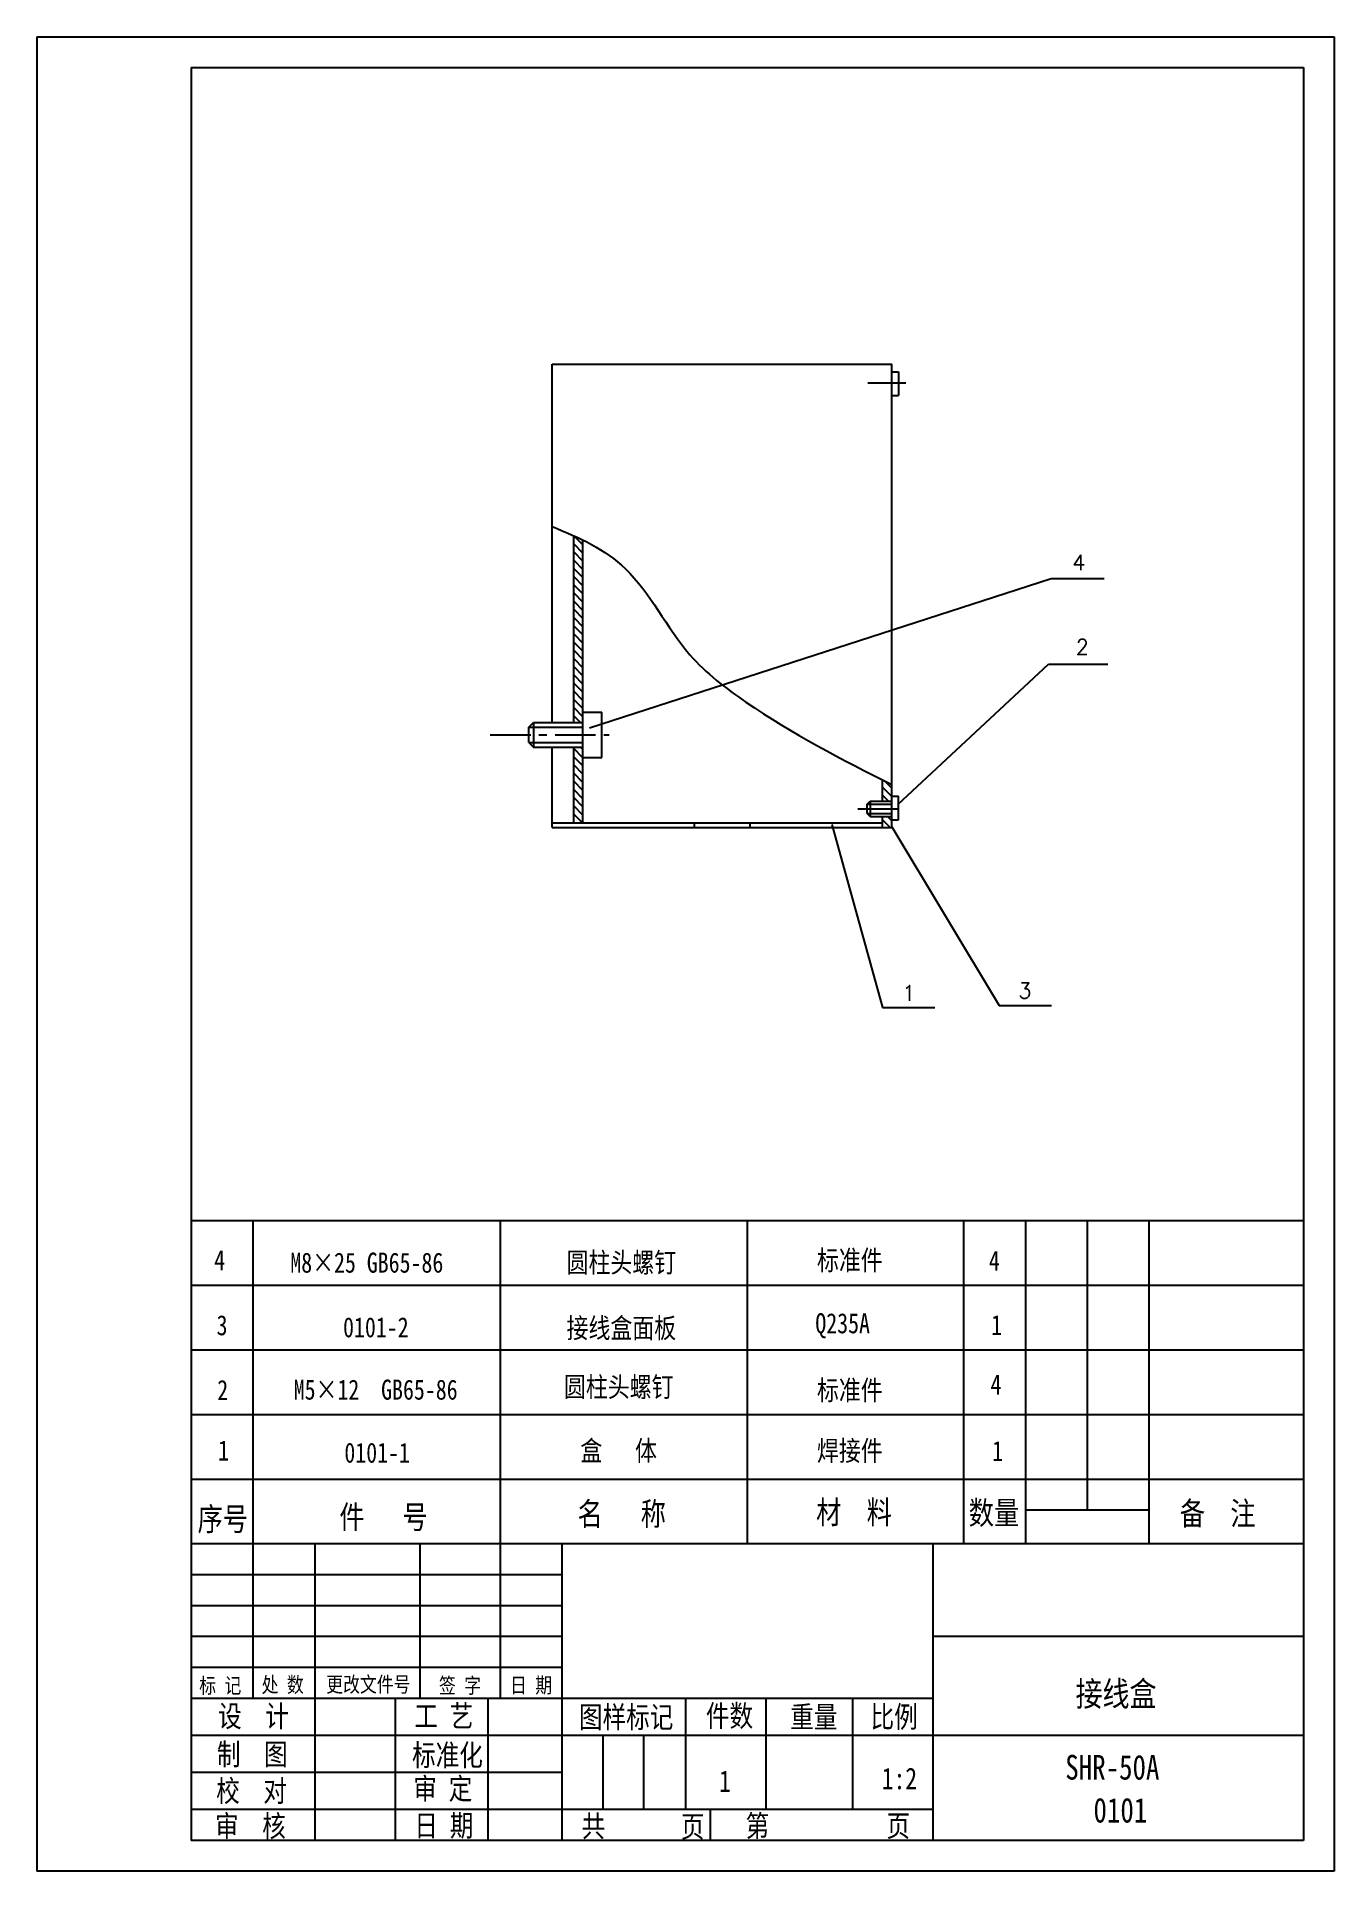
# Model space of a CAD drawing. Extents: x 399 to 819, y -183 to 411.
import ezdxf

# ---------------------------------------------------------------- set-up
doc = ezdxf.new("R2010")
doc.units = 0
doc.header["$LTSCALE"] = 10.5
doc.header["$MEASUREMENT"] = 0
doc.linetypes.add('CENTER', pattern=[2, 1.25, -0.25, 0.25, -0.25])
doc.layers.get('0').update_dxf_attribs({"color": 2, "linetype": 'CONTINUOUS'})
doc.layers.add('PART', color=3, linetype='CONTINUOUS')
doc.layers.add('SMPEN_THICK', color=7, linetype='CONTINUOUS')
doc.styles.add('HZDX', font='', dxfattribs={"width": 0.8, "height": 7.5})
doc.styles.get("Standard").update_dxf_attribs({"font": 'txt', "height": 3.75, "bigfont": 'hzfs'})
doc.styles.get('HZDX').set_extended_font_data('SimSun')
pattern_1 = [(135, (0, 61.3463), (-1.325825, -1.325825), [])]

msp = doc.modelspace()

# ---------------------------------------------------------------- hatches: boundary and pattern name
at = {"layer": 'SMPEN_THICK'}
h = msp.add_hatch(dxfattribs=at)
h.set_pattern_fill('ANSI31', color=256, scale=15, angle=90, style=0)
h.set_pattern_definition(pattern_1)
h.paths.add_polyline_path([(576.01, 180.86), (573.01, 180.86), (573.01, 156.36), (576.01, 156.36)])
edge = h.paths.add_edge_path()
edge.add_spline(control_points=[(576.01, 247.91), (575.03, 248.4), (574.03, 248.87), (573.01, 249.33)], knot_values=[16.050266, 16.050266, 16.050266, 16.050266, 19.338517, 19.338517, 19.338517, 19.338517], degree=3, periodic=0)
edge.add_line((573.01, 249.33), (573.01, 188.86))
edge.add_line((573.01, 188.86), (576.01, 188.86))
edge.add_line((576.01, 188.86), (576.01, 247.91))
h = msp.add_hatch(dxfattribs=at)
h.set_pattern_fill('ANSI31', color=256, scale=15, angle=90, style=0)
h.set_pattern_definition(pattern_1)
h.paths.add_polyline_path([(673.01, 154.86), (676.01, 154.86), (676.01, 158.36), (673.01, 158.36)])
edge = h.paths.add_edge_path()
edge.add_line((673.01, 163.36), (676.01, 163.36))
edge.add_line((676.01, 163.36), (676.01, 168.76))
edge.add_spline(control_points=[(676.01, 168.76), (675.01, 169.26), (674.01, 169.75), (673.01, 170.25)], knot_values=[145.733637, 145.733637, 145.733637, 145.733637, 149.078859, 149.078859, 149.078859, 149.078859], degree=3, periodic=0)
edge.add_line((673.01, 170.25), (673.01, 163.36))

# ---------------------------------------------------------------- linework, layer by layer
at = {"layer": 'PART', "linetype": 'Continuous'}
for p, q in [((399.2, 410.89), (819.2, 410.89)), ((399.2, 410.89), (399.2, -183.11)), ((819.2, 410.89), (819.2, -183.11)), ((809.2, 27.46), (449.2, 27.46)), ((469.2, 27.46), (469.2, -77.11)), ((549.2, 27.46), (549.2, -77.11)), ((629.2, 27.46), (629.2, -77.11)), ((699.2, 27.46), (699.2, -77.11)), ((719.2, 27.46), (719.2, -77.11)), ((739.2, 27.46), (739.2, -66.2)), ((759.2, 27.46), (759.2, -77.11)), ((809.2, 6.54), (449.2, 6.54)), ((809.2, -14.37), (449.2, -14.37)), ((809.2, -35.28), (449.2, -35.28)), ((809.2, -56.2), (449.2, -56.2)), ((759.2, -66.2), (719.2, -66.2)), ((809.2, -77.11), (449.2, -77.11)), ((469.2, -77.11), (469.2, -127.11)), ((489.2, -77.11), (489.2, -173.11)), ((523.2, -77.11), (523.2, -127.11)), ((549.2, -77.11), (549.2, -127.11)), ((569.2, -77.11), (569.2, -173.11)), ((689.2, -77.11), (689.2, -173.11)), ((809.2, -107.11), (689.2, -107.11)), ((515.2, -127.11), (515.2, -173.11)), ((545.2, -127.11), (545.2, -173.11)), ((609.2, -127.11), (609.2, -163.11)), ((635.2, -127.11), (635.2, -163.11)), ((663.2, -127.11), (663.2, -163.11)), ((582.4, -139.11), (582.4, -163.11)), ((595.6, -139.11), (595.6, -163.11)), ((809.2, -139.11), (689.2, -139.11)), ((617.2, -163.11), (617.2, -173.11)), ((819.2, -183.11), (399.2, -183.11))]:
    msp.add_line(p, q, dxfattribs=at)
at = {"layer": 'PART', "color": 7, "linetype": 'CENTER'}
for p, q in [((668.25, 298.86), (680.47, 298.86)), ((545.97, 184.86), (584.45, 184.86)), ((665, 160.86), (680.1, 160.86))]:
    msp.add_line(p, q, dxfattribs=at)
at = {"layer": 'SMPEN_THICK', "color": 5}
for p, q in [((449.2, 400.89), (809.2, 400.89)), ((449.2, 400.89), (449.2, -173.11)), ((809.2, 400.89), (809.2, -173.11)), ((566.01, 304.86), (676.01, 304.86)), ((566.01, 188.86), (566.01, 304.86)), ((676.01, 154.86), (676.01, 304.86)), ((676.01, 302.36), (678.17, 302.36)), ((678.17, 302.36), (678.17, 294.77)), ((676.01, 294.77), (678.17, 294.77)), ((573.01, 188.86), (573.01, 249.33)), ((576.01, 156.36), (576.01, 247.91)), ((576.01, 192.21), (582.11, 192.21)), ((582.11, 177.5), (582.11, 192.21)), ((558.51, 187.36), (560.01, 188.86)), ((558.51, 182.36), (558.51, 187.36)), ((560.01, 188.86), (576.01, 188.86)), ((558.51, 182.36), (560.01, 180.86)), ((560.01, 180.86), (576.01, 180.86)), ((566.01, 154.86), (566.01, 180.86)), ((573.01, 156.36), (573.01, 180.86)), ((576.01, 177.5), (582.11, 177.5)), ((673.01, 163.36), (673.01, 170.25)), ((668.01, 162.36), (669.01, 163.36)), ((668.01, 159.36), (668.01, 162.36)), ((669.01, 163.36), (676.01, 163.36)), ((676.01, 164.94), (678.17, 164.94)), ((678.17, 157.35), (678.17, 164.94)), ((566.01, 156.36), (673.01, 156.36)), ((566.01, 154.86), (676.01, 154.86)), ((612.01, 156.36), (612.01, 154.86)), ((630.01, 156.36), (630.01, 154.86)), ((668.01, 159.36), (669.01, 158.36)), ((669.01, 158.36), (676.01, 158.36)), ((673.01, 154.86), (673.01, 158.36)), ((676.01, 157.35), (678.17, 157.35)), ((809.2, -173.11), (449.2, -173.11))]:
    msp.add_line(p, q, dxfattribs=at)
at = {"layer": 'SMPEN_THICK'}
for p, q in [((578.09, 187.07), (727.6, 235.48)), ((727.6, 235.48), (744.66, 235.48)), ((677.93, 162.31), (726.74, 207.77)), ((726.74, 207.77), (745.94, 207.77)), ((558.51, 187.36), (576.01, 187.36)), ((560.01, 188.86), (560.01, 180.86)), ((558.51, 182.36), (576.01, 182.36)), ((668.01, 162.36), (676.01, 162.36)), ((669.01, 163.36), (669.01, 158.36)), ((656.55, 155.77), (672.97, 96.58)), ((668.01, 159.36), (676.01, 159.36)), ((676.01, 155.09), (710.74, 97.23)), ((672.97, 96.58), (689.93, 96.58)), ((710.74, 97.23), (727.69, 97.23)), ((569.2, -87.11), (449.2, -87.11)), ((569.2, -97.11), (449.2, -97.11)), ((569.2, -107.11), (449.2, -107.11)), ((569.2, -117.11), (449.2, -117.11)), ((689.2, -127.11), (449.2, -127.11)), ((689.2, -139.11), (449.2, -139.11)), ((569.2, -151.11), (449.2, -151.11)), ((689.2, -163.11), (449.2, -163.11))]:
    msp.add_line(p, q, dxfattribs=at)
msp.add_open_spline([(566.01, 252.26), (574.85, 248.81), (593.83, 239.81), (606.47, 211.91), (636.75, 188.88), (659.77, 176.78), (676.01, 168.76)], degree=3, knots=[8.644395, 8.644395, 8.644395, 8.644395, 36.186475, 71.049791, 94.800973, 149.078859, 149.078859, 149.078859, 149.078859], dxfattribs=at)

# ---------------------------------------------------------------- texts
at = {"color": 2, "linetype": 'ByBlock', "char_height": 5, "attachment_point": 5}
for s, insert in [('4', (736.52, 240.68)), ('2', (737.64, 213.31)), ('1', (681.49, 101.22)), ('3', (719.04, 102.02))]:
    msp.add_mtext(s, dxfattribs=dict(at, insert=insert))
at = {"layer": 'SMPEN_THICK', "style": 'HZDX', "width": 0.8}
for s, height, p in [('4', 6.5, (456.63, 11.52)), ('圆柱头螺钉', 6.5, (570.7, 10.77)), ('标准件', 6.5, (651.75, 11.49)), ('M8×25 GB65-86', 6.5, (481.29, 10.71)), ('4', 6.5, (707.39, 11.35)), ('3', 6.5, (457.43, -9.55)), ('0101-2', 6.5, (498.36, -10.22)), ('接线盒面板', 6.5, (570.7, -10.45)), ('Q235A', 6.5, (651.22, -8.91)), ('1', 6.5, (708.14, -9.47)), ('圆柱头螺钉', 6.5, (569.86, -29.53)), ('标准件', 6.5, (651.75, -30.59)), ('4', 6.5, (707.9, -28.75)), ('2', 6.5, (457.63, -30.53)), ('M5×12  GB65-86', 6.5, (482.38, -30.4)), ('1', 6.5, (457.89, -50.11)), ('0101-1', 6.5, (498.78, -50.82)), ('盒   体', 6.5, (575.16, -50.17)), ('焊接件', 6.5, (651.75, -50.18)), ('1', 6.5, (708.44, -50.27)), ('序号', 7.5, (451.26, -72.81)), ('件   号', 7.5, (497.16, -72.16)), ('名   称', 7.5, (574.25, -71.12)), ('材  料', 7.5, (651.49, -70.57)), ('数量', 7.5, (700.86, -70.78)), ('备  注', 7.5, (769.19, -70.99)), ('标 记', 5, (451.79, -125.46)), ('处 数', 5, (472, -125.19)), ('更改文件号', 5, (492.92, -125.1)), ('签 字', 5, (529.39, -125.46)), ('日 期', 5, (552.38, -125.35)), ('接线盒', 8, (735.44, -129.63)), ('设  计', 7, (457.92, -136.35)), ('工 艺', 7, (521.42, -136.32)), ('图样标记', 7, (574.71, -136.67)), ('件数', 7, (615.8, -136.26)), ('重量', 7, (643.09, -136.62)), ('比例', 7, (669.1, -136.58)), ('制  图', 7, (457.55, -148.72)), ('标准化', 7, (520.69, -148.99)), ('SHR-50A', 8, (732.12, -153.42)), ('校  对', 7, (457.3, -160.56)), ('审 定', 7, (521.1, -159.85)), ('1', 7, (620.04, -157.45)), ('1:2', 7, (672.73, -156.56)), ('0101', 8, (741.25, -167.32)), ('审  核', 7, (456.93, -171.95)), ('日 期', 7, (521.44, -171.79)), ('共', 7, (575.58, -171.97)), ('页', 7, (607.7, -172.13)), ('第', 7, (628.65, -171.88)), ('页', 7, (674.25, -171.88))]:
    msp.add_text(s, height=height, dxfattribs=at).set_placement(p)

doc.saveas('drawing.dxf')
